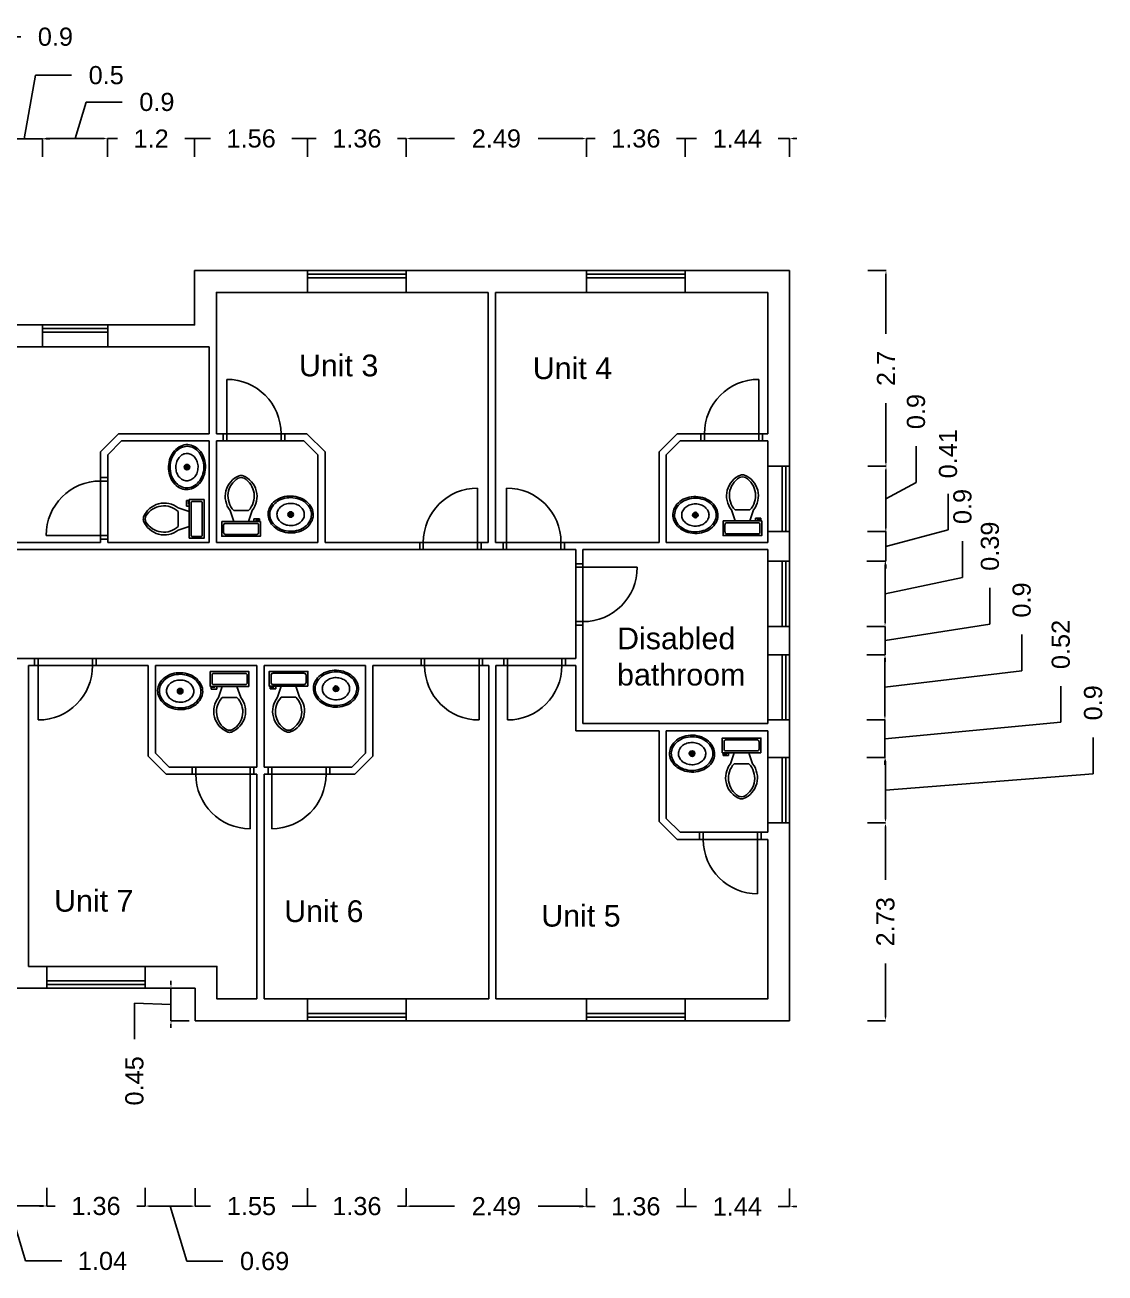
# Model space of a CAD drawing. Header units: millimetres. Extents: x 11228 to 54892, y 17351 to 35530.
# Drawn here: x 39987 to 54892, y 18195 to 35417 of the extents above; entities that cross this region are included whole.
import ezdxf

# ---------------------------------------------------------------- set-up
doc = ezdxf.new("R2010")
doc.units = ezdxf.units.MM
doc.styles.get("Standard").update_dxf_attribs({"font": 'arial.ttf'})
doc.dimstyles.new('ISO-25', dxfattribs={"dimtxt": 250, "dimasz": 50, "dimexe": 1.25, "dimexo": 0, "dimgap": 250, "dimtad": 0, "dimlfac": 0.001, "dimdsep": 46, "dimtxsty": 'Standard', "dimcen": 2.5, "dimadec": 0, "dimazin": 0, "dimtfac": 1, "dimtmove": 1, "dimatfit": 3, "dimfxl": 250, "dimfxlon": 1, "dimarcsym": 0})

# ---------------------------------------------------------------- blocks, each defined once
blk = doc.blocks.new('*U10')
for p, q in [((-800, 100), (-800, 850)), ((-850, 0), (-850, 100)), ((-850, 100), (-800, 100)), ((-800, 0), (-850, 0)), ((-800, 100), (-800, 0)), ((0, 100), (-50, 100)), ((-50, 100), (-50, 0)), ((-50, 0), (0, 0)), ((0, 0), (0, 100))]:
    blk.add_line(p, q)
blk.add_arc((-800, 100), 750, 0, 90)
blk = doc.blocks.new('*U13')
for p, q in [((-50, 100), (-50, 850)), ((-850, 0), (-850, 100)), ((-850, 100), (-800, 100)), ((-800, 0), (-850, 0)), ((-800, 100), (-800, 0)), ((0, 100), (-50, 100)), ((-50, 100), (-50, 0)), ((-50, 0), (0, 0)), ((0, 0), (0, 100))]:
    blk.add_line(p, q)
blk.add_arc((-50, 100), 750, 90, 180)
blk = doc.blocks.new('*U12')
for p, q in [((-50, 100), (-50, 850)), ((-850, 0), (-850, 100)), ((-850, 100), (-800, 100)), ((-800, 0), (-850, 0)), ((-800, 100), (-800, 0)), ((0, 100), (-50, 100)), ((-50, 100), (-50, 0)), ((-50, 0), (0, 0)), ((0, 0), (0, 100))]:
    blk.add_line(p, q)
blk.add_arc((-50, 100), 750, 90, 180)
blk = doc.blocks.new('*U18')
for p, q in [((-850, 100), (-850, 0)), ((-800, 100), (-850, 100)), ((-850, 0), (-800, 0)), ((-800, 0), (-800, 100)), ((-50, 100), (0, 100)), ((-50, 0), (-50, 100)), ((0, 0), (-50, 0)), ((-50, 0), (-50, -750)), ((0, 100), (0, 0))]:
    blk.add_line(p, q)
blk.add_arc((-50, 0), 750, 180, 270)
blk = doc.blocks.new('*U16')
for p, q in [((-850, 100), (-850, 0)), ((-800, 100), (-850, 100)), ((-850, 0), (-800, 0)), ((-800, 0), (-800, 100)), ((-50, 100), (0, 100)), ((-50, 0), (-50, 100)), ((0, 0), (-50, 0)), ((-50, 0), (-50, -750)), ((0, 100), (0, 0))]:
    blk.add_line(p, q)
blk.add_arc((-50, 0), 750, 180, 270)
blk = doc.blocks.new('*U15')
for p, q in [((-850, 100), (-850, 0)), ((-800, 100), (-850, 100)), ((-850, 0), (-800, 0)), ((-800, 0), (-800, 100)), ((-800, 0), (-800, -750)), ((-50, 100), (0, 100)), ((-50, 0), (-50, 100)), ((0, 0), (-50, 0)), ((0, 100), (0, 0))]:
    blk.add_line(p, q)
blk.add_arc((-800, 0), 750, 270, 0)
blk = doc.blocks.new('*U27')
for p, q in [((0, 300), (0, 0)), ((1360, 0), (1360, 300)), ((0, 100), (1360, 100)), ((0, 50), (1360, 50)), ((0, 0), (1360, 0))]:
    blk.add_line(p, q)
blk = doc.blocks.new('*U30')
for p, q in [((-900, 0), (-900, 300)), ((0, 0), (0, 300)), ((-900, 100), (0, 100)), ((-900, 50), (0, 50)), ((-900, 0), (0, 0)), ((0, 100), (0, 0))]:
    blk.add_line(p, q)
blk = doc.blocks.new('*U31')
for p, q in [((0, 50), (0, 350)), ((0, 350), (1360, 350)), ((1360, 350), (1360, 50)), ((0, 300), (1360, 300)), ((0, 250), (1360, 250))]:
    blk.add_line(p, q)
blk = doc.blocks.new('Sink - Oval top')
for p, q in [((-1, 0), (1, 0)), ((0, 1), (0, -1))]:
    blk.add_line(p, q)
at = {"linetype": 'Continuous'}
for points in [[(-12.23, 0.39, 0.117634), (-11.46, -3.36, 0.104469), (-8.88, -6.8, 0.090016), (-5.08, -9.07, 0.08192), (-0.32, -10.02, 0.08192), (4.49, -9.38, 0.090016), (8.42, -7.36, 0.104469), (11.22, -4.09, 0.117634), (12.23, -0.39, 0.117634), (11.46, 3.36, 0.104469), (8.88, 6.8, 0.090016), (5.08, 9.07, 0.08192), (0.32, 10.02, 0.08192), (-4.49, 9.38, 0.090016), (-8.42, 7.36, 0.104469), (-11.22, 4.09, 0.117634)], [(-11.29, 0.16, 0.118622), (-10.52, -3.25, 0.104678), (-8.07, -6.36, 0.089562), (-4.54, -8.37, 0.081185), (-0.13, -9.15, 0.081185), (4.3, -8.49, 0.089562), (7.89, -6.58, 0.104678), (10.42, -3.55, 0.118622), (11.29, -0.16, 0.118622), (10.52, 3.25, 0.104678), (8.07, 6.36, 0.089562), (4.54, 8.37, 0.081185), (0.13, 9.15, 0.081185), (-4.3, 8.49, 0.089562), (-7.89, 6.58, 0.104678), (-10.42, 3.55, 0.118622)], [(-7.42, 0.08, 0.118283), (-6.91, -2.17, 0.104607), (-5.29, -4.21, 0.089718), (-2.97, -5.53, 0.081436), (-0.07, -6.04, 0.081436), (2.84, -5.59, 0.089718), (5.2, -4.33, 0.104607), (6.86, -2.32, 0.118283), (7.42, -0.08, 0.118283), (6.91, 2.17, 0.104607), (5.29, 4.21, 0.089718), (2.97, 5.53, 0.081436), (0.07, 6.04, 0.081436), (-2.84, 5.59, 0.089718), (-5.2, 4.33, 0.104607), (-6.86, 2.32, 0.118283)]]:
    blk.add_lwpolyline(points, format="xyb", close=True, dxfattribs=at)
for radius in [1.5, 1]:
    blk.add_circle((0, 0), radius)
blk = doc.blocks.new('Toilet - top')
for p, q in [((9.5, -6), (9.5, -2)), ((-10, -8.5), (-8, -8.5)), ((-10, -9.5), (-10, -8.5)), ((-7, -9.5), (-10, -9.5)), ((-8, -8.5), (-8, -8)), ((-7, -8), (-7, -9.5)), ((-4, -8), (-6, -14)), ((4, -8), (6, -14)), ((4, -14), (-4, -14))]:
    blk.add_line(p, q)
blk.add_lwpolyline([(10.5, -8), (10.5, 0), (-10.5, 0), (-10.5, -8)], close=True)
for points in [[(-9.5, -2), (-9.5, -6)], [(8.5, -1), (-8.5, -1)], [(-8.5, -7), (8.5, -7)]]:
    blk.add_lwpolyline(points)
for centre, radius, start, end in [((-8.62, -1.88), 0.884, 81.8699, 188.1301), ((-8.62, -6.12), 0.884, 171.8699, 278.1301), ((8.62, -1.88), 0.884, 351.8699, 98.1301), ((8.62, -6.12), 0.884, 261.8699, 8.1301), ((3.52, -21.58), 12.17, 141.46911, 247.97143), ((4.2, -21.82), 11.33, 136.36773, 238.94682), ((-3.52, -21.58), 12.17, 292.02843, 38.53071), ((-4.2, -21.82), 11.33, 301.05301, 43.63209), ((0, -27.88), 4, 245.73182, 294.26817), ((0, -29), 4, 254.86053, 285.13947)]:
    blk.add_arc(centre, radius, start, end)
blk = doc.blocks.new('*D77')
at = {"color": 0, "lineweight": -2, "transparency": 16777216}
for p, q in [((39278, 33845), (39430, 35253)), ((39430, 35253), (39930, 35253)), ((38828, 33595), (38828, 33846)), ((38878, 33845), (39678, 33845)), ((39728, 33595), (39728, 33846))]:
    blk.add_line(p, q, dxfattribs=at)
at = {"color": 0, "transparency": 16777216}
for points in [[(38878, 33853), (38878, 33836), (38828, 33845)], [(39678, 33853), (39678, 33836), (39728, 33845)]]:
    blk.add_solid(points, dxfattribs=at)
at = {"layer": 'Defpoints', "color": 0, "transparency": 16777216}
for p in [(39728, 33845), (38828, 31277), (39728, 31277)]:
    blk.add_point(p, dxfattribs=at)
at = {"color": 0, "transparency": 16777216, "insert": (40407, 35253), "char_height": 250, "attachment_point": 5}
blk.add_mtext('0.9', dxfattribs=at)
blk = doc.blocks.new('*D78')
at = {"color": 0, "lineweight": -2, "transparency": 16777216}
for p, q in [((39978, 33845), (40130, 34723)), ((40130, 34723), (40630, 34723)), ((39678, 33845), (39628, 33845)), ((39728, 33595), (39728, 33846)), ((39728, 33845), (40228, 33845)), ((39728, 33845), (40228, 33845)), ((40228, 33595), (40228, 33846)), ((40278, 33845), (40328, 33845))]:
    blk.add_line(p, q, dxfattribs=at)
at = {"color": 0, "transparency": 16777216}
for points in [[(39678, 33853), (39678, 33836), (39728, 33845)], [(40278, 33853), (40278, 33836), (40228, 33845)]]:
    blk.add_solid(points, dxfattribs=at)
at = {"layer": 'Defpoints', "color": 0, "transparency": 16777216}
for p in [(40228, 33845), (39728, 31277), (40228, 31277)]:
    blk.add_point(p, dxfattribs=at)
at = {"color": 0, "transparency": 16777216, "insert": (41108, 34723), "char_height": 250, "attachment_point": 5}
blk.add_mtext('0.5', dxfattribs=at)
blk = doc.blocks.new('*D79')
at = {"color": 0, "lineweight": -2, "transparency": 16777216}
for p, q in [((40678, 33849), (40830, 34353)), ((40830, 34353), (41330, 34353)), ((40228, 33599), (40228, 33850)), ((40278, 33849), (41078, 33849)), ((41128, 33599), (41128, 33850))]:
    blk.add_line(p, q, dxfattribs=at)
at = {"color": 0, "transparency": 16777216}
for points in [[(40278, 33857), (40278, 33840), (40228, 33849)], [(41078, 33857), (41078, 33840), (41128, 33849)]]:
    blk.add_solid(points, dxfattribs=at)
at = {"layer": 'Defpoints', "color": 0, "transparency": 16777216}
for p in [(41128, 33849), (40228, 31277), (41128, 31277)]:
    blk.add_point(p, dxfattribs=at)
at = {"color": 0, "transparency": 16777216, "insert": (41807, 34353), "char_height": 250, "attachment_point": 5}
blk.add_mtext('0.9', dxfattribs=at)
blk = doc.blocks.new('*D80')
at = {"color": 0, "lineweight": -2, "transparency": 16777216}
for p, q in [((41078, 33849), (41028, 33849)), ((41128, 33599), (41128, 33850)), ((41128, 33849), (41264, 33849)), ((42328, 33849), (42193, 33849)), ((42328, 33599), (42328, 33850)), ((42378, 33849), (42428, 33849))]:
    blk.add_line(p, q, dxfattribs=at)
at = {"color": 0, "transparency": 16777216}
for points in [[(41078, 33857), (41078, 33840), (41128, 33849)], [(42378, 33857), (42378, 33840), (42328, 33849)]]:
    blk.add_solid(points, dxfattribs=at)
at = {"layer": 'Defpoints', "color": 0, "transparency": 16777216}
for p in [(42328, 33849), (41128, 31277), (42328, 31277)]:
    blk.add_point(p, dxfattribs=at)
at = {"color": 0, "transparency": 16777216, "insert": (41728, 33849), "char_height": 250, "attachment_point": 5}
blk.add_mtext('1.2', dxfattribs=at)
blk = doc.blocks.new('*D81')
at = {"color": 0, "lineweight": -2, "transparency": 16777216}
for p, q in [((42278, 33849), (42228, 33849)), ((42328, 33599), (42328, 33850)), ((42328, 33849), (42545, 33849)), ((43887, 33849), (43670, 33849)), ((43887, 33599), (43887, 33850)), ((43937, 33849), (43987, 33849))]:
    blk.add_line(p, q, dxfattribs=at)
at = {"color": 0, "transparency": 16777216}
for points in [[(42278, 33857), (42278, 33840), (42328, 33849)], [(43937, 33857), (43937, 33840), (43887, 33849)]]:
    blk.add_solid(points, dxfattribs=at)
at = {"layer": 'Defpoints', "color": 0, "transparency": 16777216}
for p in [(43887, 33849), (42328, 32027), (43887, 32027)]:
    blk.add_point(p, dxfattribs=at)
at = {"color": 0, "transparency": 16777216, "insert": (43108, 33849), "char_height": 250, "attachment_point": 5}
blk.add_mtext('1.56', dxfattribs=at)
blk = doc.blocks.new('*D82')
at = {"color": 0, "lineweight": -2, "transparency": 16777216}
for p, q in [((43837, 33849), (43787, 33849)), ((43887, 33599), (43887, 33850)), ((43887, 33849), (44004, 33849)), ((45247, 33849), (45130, 33849)), ((45247, 33599), (45247, 33850)), ((45297, 33849), (45347, 33849))]:
    blk.add_line(p, q, dxfattribs=at)
at = {"color": 0, "transparency": 16777216}
for points in [[(43837, 33857), (43837, 33840), (43887, 33849)], [(45297, 33857), (45297, 33840), (45247, 33849)]]:
    blk.add_solid(points, dxfattribs=at)
at = {"layer": 'Defpoints', "color": 0, "transparency": 16777216}
for p in [(45247, 33849), (43887, 32027), (45247, 32027)]:
    blk.add_point(p, dxfattribs=at)
at = {"color": 0, "transparency": 16777216, "insert": (44567, 33849), "char_height": 250, "attachment_point": 5}
blk.add_mtext('1.36', dxfattribs=at)
blk = doc.blocks.new('*D83')
at = {"color": 0, "lineweight": -2, "transparency": 16777216}
for p, q in [((45247, 33599), (45247, 33850)), ((45297, 33849), (45915, 33849)), ((47687, 33849), (47069, 33849)), ((47737, 33599), (47737, 33850))]:
    blk.add_line(p, q, dxfattribs=at)
at = {"color": 0, "transparency": 16777216}
for points in [[(45297, 33857), (45297, 33840), (45247, 33849)], [(47687, 33857), (47687, 33840), (47737, 33849)]]:
    blk.add_solid(points, dxfattribs=at)
at = {"layer": 'Defpoints', "color": 0, "transparency": 16777216}
for p in [(47737, 33849), (45247, 32027), (47737, 32027)]:
    blk.add_point(p, dxfattribs=at)
at = {"color": 0, "transparency": 16777216, "insert": (46492, 33849), "char_height": 250, "attachment_point": 5}
blk.add_mtext('2.49', dxfattribs=at)
blk = doc.blocks.new('*D84')
at = {"color": 0, "lineweight": -2, "transparency": 16777216}
for p, q in [((47687, 33849), (47637, 33849)), ((47737, 33599), (47737, 33850)), ((47737, 33849), (47854, 33849)), ((49097, 33849), (48980, 33849)), ((49097, 33599), (49097, 33850)), ((49147, 33849), (49197, 33849))]:
    blk.add_line(p, q, dxfattribs=at)
at = {"color": 0, "transparency": 16777216}
for points in [[(47687, 33857), (47687, 33840), (47737, 33849)], [(49147, 33857), (49147, 33840), (49097, 33849)]]:
    blk.add_solid(points, dxfattribs=at)
at = {"layer": 'Defpoints', "color": 0, "transparency": 16777216}
for p in [(49097, 33849), (47737, 32027), (49097, 32027)]:
    blk.add_point(p, dxfattribs=at)
at = {"color": 0, "transparency": 16777216, "insert": (48417, 33849), "char_height": 250, "attachment_point": 5}
blk.add_mtext('1.36', dxfattribs=at)
blk = doc.blocks.new('*D85')
at = {"color": 0, "lineweight": -2, "transparency": 16777216}
for p, q in [((49047, 33849), (48997, 33849)), ((49097, 33599), (49097, 33850)), ((49097, 33849), (49254, 33849)), ((50537, 33849), (50379, 33849)), ((50537, 33599), (50537, 33850)), ((50587, 33849), (50637, 33849))]:
    blk.add_line(p, q, dxfattribs=at)
at = {"color": 0, "transparency": 16777216}
for points in [[(49047, 33857), (49047, 33840), (49097, 33849)], [(50587, 33857), (50587, 33840), (50537, 33849)]]:
    blk.add_solid(points, dxfattribs=at)
at = {"layer": 'Defpoints', "color": 0, "transparency": 16777216}
for p in [(50537, 33849), (49097, 32027), (50537, 32027)]:
    blk.add_point(p, dxfattribs=at)
at = {"color": 0, "transparency": 16777216, "insert": (49817, 33849), "char_height": 250, "attachment_point": 5}
blk.add_mtext('1.44', dxfattribs=at)
blk = doc.blocks.new('*D106')
at = {"color": 0, "lineweight": -2, "transparency": 16777216}
for p, q in [((39247, 19371), (39247, 19119)), ((40287, 19371), (40287, 19119)), ((39297, 19121), (40237, 19121)), ((39767, 19121), (39994, 18361)), ((39994, 18361), (40494, 18361))]:
    blk.add_line(p, q, dxfattribs=at)
at = {"color": 0, "transparency": 16777216}
for points in [[(39297, 19129), (39297, 19112), (39247, 19121)], [(40237, 19129), (40237, 19112), (40287, 19121)]]:
    blk.add_solid(points, dxfattribs=at)
at = {"layer": 'Defpoints', "color": 0, "transparency": 16777216}
for p in [(39247, 22127), (40287, 22127), (40287, 19121)]:
    blk.add_point(p, dxfattribs=at)
at = {"color": 0, "transparency": 16777216, "insert": (41057, 18361), "char_height": 250, "attachment_point": 5}
blk.add_mtext('1.04', dxfattribs=at)
blk = doc.blocks.new('*D107')
at = {"color": 0, "lineweight": -2, "transparency": 16777216}
for p, q in [((40287, 19369), (40287, 19118)), ((41647, 19369), (41647, 19118)), ((40237, 19119), (40187, 19119)), ((40287, 19119), (40404, 19119)), ((41647, 19119), (41530, 19119)), ((41697, 19119), (41747, 19119))]:
    blk.add_line(p, q, dxfattribs=at)
at = {"color": 0, "transparency": 16777216}
for points in [[(40237, 19128), (40237, 19111), (40287, 19119)], [(41697, 19128), (41697, 19111), (41647, 19119)]]:
    blk.add_solid(points, dxfattribs=at)
at = {"layer": 'Defpoints', "color": 0, "transparency": 16777216}
for p in [(40287, 22127), (41647, 22127), (41647, 19119)]:
    blk.add_point(p, dxfattribs=at)
at = {"color": 0, "transparency": 16777216, "insert": (40967, 19119), "char_height": 250, "attachment_point": 5}
blk.add_mtext('1.36', dxfattribs=at)
blk = doc.blocks.new('*D108')
at = {"color": 0, "lineweight": -2, "transparency": 16777216}
for p, q in [((41647, 19368), (41647, 19117)), ((42337, 19368), (42337, 19117)), ((41697, 19118), (42287, 19118)), ((41992, 19118), (42219, 18359)), ((42219, 18359), (42719, 18359))]:
    blk.add_line(p, q, dxfattribs=at)
at = {"color": 0, "transparency": 16777216}
for points in [[(41697, 19126), (41697, 19110), (41647, 19118)], [(42287, 19126), (42287, 19110), (42337, 19118)]]:
    blk.add_solid(points, dxfattribs=at)
at = {"layer": 'Defpoints', "color": 0, "transparency": 16777216}
for p in [(41647, 22127), (42337, 22127), (42337, 19118)]:
    blk.add_point(p, dxfattribs=at)
at = {"color": 0, "transparency": 16777216, "insert": (43294, 18359), "char_height": 250, "attachment_point": 5}
blk.add_mtext('0.69', dxfattribs=at)
blk = doc.blocks.new('*D109')
at = {"color": 0, "lineweight": -2, "transparency": 16777216}
for p, q in [((42337, 19368), (42337, 19117)), ((43887, 19368), (43887, 19117)), ((42287, 19118), (42237, 19118)), ((42337, 19118), (42548, 19118)), ((43887, 19118), (43676, 19118)), ((43937, 19118), (43987, 19118))]:
    blk.add_line(p, q, dxfattribs=at)
at = {"color": 0, "transparency": 16777216}
for points in [[(42287, 19126), (42287, 19110), (42337, 19118)], [(43937, 19126), (43937, 19110), (43887, 19118)]]:
    blk.add_solid(points, dxfattribs=at)
at = {"layer": 'Defpoints', "color": 0, "transparency": 16777216}
for p in [(42337, 21677), (43887, 21677), (43887, 19118)]:
    blk.add_point(p, dxfattribs=at)
at = {"color": 0, "transparency": 16777216, "insert": (43112, 19118), "char_height": 250, "attachment_point": 5}
blk.add_mtext('1.55', dxfattribs=at)
blk = doc.blocks.new('*D110')
at = {"color": 0, "lineweight": -2, "transparency": 16777216}
for p, q in [((42002, 22177), (42002, 22227)), ((42252, 22127), (42001, 22127)), ((42002, 21677), (42002, 22127)), ((42002, 21677), (42002, 22127)), ((42002, 21902), (41498, 21921)), ((41498, 21921), (41498, 21421)), ((42252, 21677), (42001, 21677)), ((42002, 21627), (42002, 21577))]:
    blk.add_line(p, q, dxfattribs=at)
at = {"color": 0, "transparency": 16777216}
for points in [[(41994, 22177), (42010, 22177), (42002, 22127)], [(41994, 21627), (42010, 21627), (42002, 21677)]]:
    blk.add_solid(points, dxfattribs=at)
at = {"layer": 'Defpoints', "color": 0, "transparency": 16777216}
for p in [(42002, 22127), (42337, 22127), (42337, 21677)]:
    blk.add_point(p, dxfattribs=at)
at = {"color": 0, "transparency": 16777216, "insert": (41498, 20846), "char_height": 250, "attachment_point": 5, "rotation": 90}
blk.add_mtext('0.45', dxfattribs=at)
blk = doc.blocks.new('*D111')
at = {"color": 0, "lineweight": -2, "transparency": 16777216}
for p, q in [((43887, 19367), (43887, 19116)), ((45247, 19367), (45247, 19116)), ((43837, 19117), (43787, 19117)), ((43887, 19117), (44004, 19117)), ((45247, 19117), (45130, 19117)), ((45297, 19117), (45347, 19117))]:
    blk.add_line(p, q, dxfattribs=at)
at = {"color": 0, "transparency": 16777216}
for points in [[(43837, 19125), (43837, 19108), (43887, 19117)], [(45297, 19125), (45297, 19108), (45247, 19117)]]:
    blk.add_solid(points, dxfattribs=at)
at = {"layer": 'Defpoints', "color": 0, "transparency": 16777216}
for p in [(43887, 21677), (45247, 21677), (45247, 19117)]:
    blk.add_point(p, dxfattribs=at)
at = {"color": 0, "transparency": 16777216, "insert": (44567, 19117), "char_height": 250, "attachment_point": 5}
blk.add_mtext('1.36', dxfattribs=at)
blk = doc.blocks.new('*D112')
at = {"color": 0, "lineweight": -2, "transparency": 16777216}
for p, q in [((45247, 19366), (45247, 19114)), ((47737, 19366), (47737, 19114)), ((45297, 19116), (45915, 19116)), ((47687, 19116), (47069, 19116))]:
    blk.add_line(p, q, dxfattribs=at)
at = {"color": 0, "transparency": 16777216}
for points in [[(45297, 19124), (45297, 19107), (45247, 19116)], [(47687, 19124), (47687, 19107), (47737, 19116)]]:
    blk.add_solid(points, dxfattribs=at)
at = {"layer": 'Defpoints', "color": 0, "transparency": 16777216}
for p in [(45247, 21677), (47737, 21677), (47737, 19116)]:
    blk.add_point(p, dxfattribs=at)
at = {"color": 0, "transparency": 16777216, "insert": (46492, 19116), "char_height": 250, "attachment_point": 5}
blk.add_mtext('2.49', dxfattribs=at)
blk = doc.blocks.new('*D113')
at = {"color": 0, "lineweight": -2, "transparency": 16777216}
for p, q in [((47737, 19364), (47737, 19113)), ((49097, 19364), (49097, 19113)), ((47687, 19114), (47637, 19114)), ((47737, 19114), (47854, 19114)), ((49097, 19114), (48980, 19114)), ((49147, 19114), (49197, 19114))]:
    blk.add_line(p, q, dxfattribs=at)
at = {"color": 0, "transparency": 16777216}
for points in [[(47687, 19123), (47687, 19106), (47737, 19114)], [(49147, 19123), (49147, 19106), (49097, 19114)]]:
    blk.add_solid(points, dxfattribs=at)
at = {"layer": 'Defpoints', "color": 0, "transparency": 16777216}
for p in [(47737, 21677), (49097, 21677), (49097, 19114)]:
    blk.add_point(p, dxfattribs=at)
at = {"color": 0, "transparency": 16777216, "insert": (48417, 19114), "char_height": 250, "attachment_point": 5}
blk.add_mtext('1.36', dxfattribs=at)
blk = doc.blocks.new('*D114')
at = {"color": 0, "lineweight": -2, "transparency": 16777216}
for p, q in [((49097, 19363), (49097, 19112)), ((50537, 19363), (50537, 19112)), ((49047, 19113), (48997, 19113)), ((49097, 19113), (49254, 19113)), ((50537, 19113), (50379, 19113)), ((50587, 19113), (50637, 19113))]:
    blk.add_line(p, q, dxfattribs=at)
at = {"color": 0, "transparency": 16777216}
for points in [[(49047, 19121), (49047, 19105), (49097, 19113)], [(50587, 19121), (50587, 19105), (50537, 19113)]]:
    blk.add_solid(points, dxfattribs=at)
at = {"layer": 'Defpoints', "color": 0, "transparency": 16777216}
for p in [(49097, 21677), (50537, 21677), (50537, 19113)]:
    blk.add_point(p, dxfattribs=at)
at = {"color": 0, "transparency": 16777216, "insert": (49817, 19113), "char_height": 250, "attachment_point": 5}
blk.add_mtext('1.44', dxfattribs=at)
blk = doc.blocks.new('*D115')
at = {"color": 0, "lineweight": -2, "transparency": 16777216}
for p, q in [((51612, 24407), (51863, 24407)), ((51862, 24357), (51862, 23619)), ((51862, 21727), (51862, 22465)), ((51612, 21677), (51863, 21677))]:
    blk.add_line(p, q, dxfattribs=at)
at = {"color": 0, "transparency": 16777216}
for points in [[(51854, 24357), (51870, 24357), (51862, 24407)], [(51854, 21727), (51870, 21727), (51862, 21677)]]:
    blk.add_solid(points, dxfattribs=at)
at = {"layer": 'Defpoints', "color": 0, "transparency": 16777216}
for p in [(50537, 24407), (51862, 24407), (50537, 21677)]:
    blk.add_point(p, dxfattribs=at)
at = {"color": 0, "transparency": 16777216, "insert": (51862, 23042), "char_height": 250, "attachment_point": 5, "rotation": 90}
blk.add_mtext('2.73', dxfattribs=at)
blk = doc.blocks.new('*D116')
at = {"color": 0, "lineweight": -2, "transparency": 16777216}
for p, q in [((54728, 25085), (54728, 25585)), ((51612, 25307), (51863, 25307)), ((51862, 24457), (51862, 25257)), ((51862, 24857), (54728, 25085)), ((51612, 24407), (51863, 24407))]:
    blk.add_line(p, q, dxfattribs=at)
at = {"color": 0, "transparency": 16777216}
for points in [[(51854, 25257), (51870, 25257), (51862, 25307)], [(51854, 24457), (51870, 24457), (51862, 24407)]]:
    blk.add_solid(points, dxfattribs=at)
at = {"layer": 'Defpoints', "color": 0, "transparency": 16777216}
for p in [(50537, 25307), (51862, 25307), (50537, 24407)]:
    blk.add_point(p, dxfattribs=at)
at = {"color": 0, "transparency": 16777216, "insert": (54728, 26063), "char_height": 250, "attachment_point": 5, "rotation": 90}
blk.add_mtext('0.9', dxfattribs=at)
blk = doc.blocks.new('*D117')
at = {"color": 0, "lineweight": -2, "transparency": 16777216}
for p, q in [((54282, 25795), (54282, 26295)), ((51854, 25877), (51854, 25927)), ((51604, 25827), (51855, 25827)), ((51854, 25307), (51854, 25827)), ((51854, 25307), (51854, 25827)), ((51854, 25567), (54282, 25795)), ((51604, 25307), (51855, 25307)), ((51854, 25257), (51854, 25207))]:
    blk.add_line(p, q, dxfattribs=at)
at = {"color": 0, "transparency": 16777216}
for points in [[(51845, 25877), (51862, 25877), (51854, 25827)], [(51845, 25257), (51862, 25257), (51854, 25307)]]:
    blk.add_solid(points, dxfattribs=at)
at = {"layer": 'Defpoints', "color": 0, "transparency": 16777216}
for p in [(50537, 25827), (51854, 25827), (50537, 25307)]:
    blk.add_point(p, dxfattribs=at)
at = {"color": 0, "transparency": 16777216, "insert": (54282, 26868), "char_height": 250, "attachment_point": 5, "rotation": 90}
blk.add_mtext('0.52', dxfattribs=at)
blk = doc.blocks.new('*D118')
at = {"color": 0, "lineweight": -2, "transparency": 16777216}
for p, q in [((53742, 26504), (53742, 27004)), ((51605, 26727), (51856, 26727)), ((51855, 25877), (51855, 26677)), ((51855, 26277), (53742, 26504)), ((51605, 25827), (51856, 25827))]:
    blk.add_line(p, q, dxfattribs=at)
at = {"color": 0, "transparency": 16777216}
for points in [[(51847, 26677), (51863, 26677), (51855, 26727)], [(51847, 25877), (51863, 25877), (51855, 25827)]]:
    blk.add_solid(points, dxfattribs=at)
at = {"layer": 'Defpoints', "color": 0, "transparency": 16777216}
for p in [(50537, 26727), (51855, 26727), (50537, 25827)]:
    blk.add_point(p, dxfattribs=at)
at = {"color": 0, "transparency": 16777216, "insert": (53742, 27482), "char_height": 250, "attachment_point": 5, "rotation": 90}
blk.add_mtext('0.9', dxfattribs=at)
blk = doc.blocks.new('*D119')
at = {"color": 0, "lineweight": -2, "transparency": 16777216}
for p, q in [((53304, 27149), (53304, 27649)), ((51856, 27167), (51856, 27217)), ((51606, 27117), (51857, 27117)), ((51856, 26922), (53304, 27149)), ((51856, 26727), (51856, 27117)), ((51856, 26727), (51856, 27117)), ((51606, 26727), (51857, 26727)), ((51856, 26677), (51856, 26627))]:
    blk.add_line(p, q, dxfattribs=at)
at = {"color": 0, "transparency": 16777216}
for points in [[(51848, 27167), (51865, 27167), (51856, 27117)], [(51848, 26677), (51865, 26677), (51856, 26727)]]:
    blk.add_solid(points, dxfattribs=at)
at = {"layer": 'Defpoints', "color": 0, "transparency": 16777216}
for p in [(50537, 27117), (51856, 27117), (50537, 26727)]:
    blk.add_point(p, dxfattribs=at)
at = {"color": 0, "transparency": 16777216, "insert": (53304, 28224), "char_height": 250, "attachment_point": 5, "rotation": 90}
blk.add_mtext('0.39', dxfattribs=at)
blk = doc.blocks.new('*D120')
at = {"color": 0, "lineweight": -2, "transparency": 16777216}
for p, q in [((52925, 27794), (52925, 28294)), ((51606, 28017), (51857, 28017)), ((51856, 27167), (51856, 27967)), ((51856, 27567), (52925, 27794)), ((51606, 27117), (51857, 27117))]:
    blk.add_line(p, q, dxfattribs=at)
at = {"color": 0, "transparency": 16777216}
for points in [[(51848, 27967), (51865, 27967), (51856, 28017)], [(51848, 27167), (51865, 27167), (51856, 27117)]]:
    blk.add_solid(points, dxfattribs=at)
at = {"layer": 'Defpoints', "color": 0, "transparency": 16777216}
for p in [(50537, 28017), (51856, 28017), (50537, 27117)]:
    blk.add_point(p, dxfattribs=at)
at = {"color": 0, "transparency": 16777216, "insert": (52925, 28772), "char_height": 250, "attachment_point": 5, "rotation": 90}
blk.add_mtext('0.9', dxfattribs=at)
blk = doc.blocks.new('*D121')
at = {"color": 0, "lineweight": -2, "transparency": 16777216}
for p, q in [((52726, 28449), (52726, 28949)), ((51615, 28427), (51866, 28427)), ((51865, 28477), (51865, 28527)), ((51865, 28222), (52726, 28449)), ((51865, 28017), (51865, 28427)), ((51865, 28017), (51865, 28427)), ((51615, 28017), (51866, 28017)), ((51865, 27967), (51865, 27917))]:
    blk.add_line(p, q, dxfattribs=at)
at = {"color": 0, "transparency": 16777216}
for points in [[(51856, 28477), (51873, 28477), (51865, 28427)], [(51856, 27967), (51873, 27967), (51865, 28017)]]:
    blk.add_solid(points, dxfattribs=at)
at = {"layer": 'Defpoints', "color": 0, "transparency": 16777216}
for p in [(50537, 28427), (51865, 28427), (50537, 28017)]:
    blk.add_point(p, dxfattribs=at)
at = {"color": 0, "transparency": 16777216, "insert": (52726, 29500), "char_height": 250, "attachment_point": 5, "rotation": 90}
blk.add_mtext('0.41', dxfattribs=at)
blk = doc.blocks.new('*D122')
at = {"color": 0, "lineweight": -2, "transparency": 16777216}
for p, q in [((52284, 29104), (52284, 29604)), ((51619, 29327), (51870, 29327)), ((51869, 28477), (51869, 29277)), ((51869, 28877), (52284, 29104)), ((51619, 28427), (51870, 28427))]:
    blk.add_line(p, q, dxfattribs=at)
at = {"color": 0, "transparency": 16777216}
for points in [[(51860, 29277), (51877, 29277), (51869, 29327)], [(51860, 28477), (51877, 28477), (51869, 28427)]]:
    blk.add_solid(points, dxfattribs=at)
at = {"layer": 'Defpoints', "color": 0, "transparency": 16777216}
for p in [(50537, 29327), (51869, 29327), (50537, 28427)]:
    blk.add_point(p, dxfattribs=at)
at = {"color": 0, "transparency": 16777216, "insert": (52284, 30082), "char_height": 250, "attachment_point": 5, "rotation": 90}
blk.add_mtext('0.9', dxfattribs=at)
blk = doc.blocks.new('*D123')
at = {"color": 0, "lineweight": -2, "transparency": 16777216}
for p, q in [((51619, 32027), (51870, 32027)), ((51869, 31977), (51869, 31156)), ((51869, 29377), (51869, 30197)), ((51619, 29327), (51870, 29327))]:
    blk.add_line(p, q, dxfattribs=at)
at = {"color": 0, "transparency": 16777216}
for points in [[(51860, 31977), (51877, 31977), (51869, 32027)], [(51860, 29377), (51877, 29377), (51869, 29327)]]:
    blk.add_solid(points, dxfattribs=at)
at = {"layer": 'Defpoints', "color": 0, "transparency": 16777216}
for p in [(50533, 32027), (51869, 32027), (50537, 29327)]:
    blk.add_point(p, dxfattribs=at)
at = {"color": 0, "transparency": 16777216, "insert": (51869, 30677), "char_height": 250, "attachment_point": 5, "rotation": 90}
blk.add_mtext('2.7', dxfattribs=at)

msp = doc.modelspace()

# ---------------------------------------------------------------- linework, layer by layer
for p, q in [((47736.694, 32026.55), (45246.694, 32026.55)), ((49096.694, 32026.55), (47736.694, 32026.55)), ((50536.694, 32026.55), (49096.694, 32026.55)), ((50536.694, 32026.55), (50536.694, 21676.55)), ((46378.494, 31726.55), (46378.494, 28276.55)), ((46478.494, 31726.55), (46478.494, 28276.55)), ((40228.494, 31276.55), (39728.494, 31276.55)), ((41128.494, 31276.55), (40228.494, 31276.55)), ((42328.494, 31276.55), (41128.494, 31276.55)), ((42528.494, 30976.55), (42528.494, 29776.55)), ((42628.494, 30976.55), (42628.494, 29776.55)), ((41028.494, 29526.55), (41278.494, 29776.55)), ((41128.494, 29485.129), (41319.915, 29676.55)), ((41278.494, 29776.55), (42528.494, 29776.55)), ((41319.915, 29676.55), (42528.494, 29676.55)), ((42528.494, 29676.55), (42528.494, 28276.55)), ((42628.494, 29776.55), (43878.494, 29776.55)), ((42628.494, 29676.55), (43837.072, 29676.55)), ((42628.494, 29676.55), (42628.494, 28276.55)), ((43837.072, 29676.55), (44028.494, 29485.129)), ((43878.494, 29776.55), (44128.494, 29526.55)), ((46378.494, 28276.55), (46378.494, 29776.55)), ((48736.694, 29526.55), (48986.694, 29776.55)), ((48836.694, 29485.129), (49028.115, 29676.55)), ((48986.694, 29776.55), (50236.694, 29776.55)), ((49028.115, 29676.55), (50236.694, 29676.55)), ((41028.494, 28276.55), (41028.494, 29526.55)), ((41128.494, 28276.55), (41128.494, 29485.129)), ((44028.494, 29485.129), (44028.494, 28276.55)), ((44128.494, 29526.55), (44128.494, 28276.55)), ((48736.694, 28276.55), (48736.694, 29526.55)), ((48836.694, 28276.55), (48836.694, 29485.129)), ((50536.694, 28016.55), (50536.694, 28426.55)), ((37428.494, 28276.55), (41028.494, 28276.55)), ((41128.494, 28276.55), (42528.494, 28276.55)), ((42628.494, 28276.55), (44028.494, 28276.55)), ((44128.494, 28276.55), (46378.494, 28276.55)), ((46478.494, 28276.55), (48736.694, 28276.55)), ((48836.694, 28276.55), (50236.694, 28276.55)), ((25928.494, 28176.55), (47586.694, 28176.55)), ((47586.694, 28176.55), (47586.694, 26676.55)), ((47686.694, 28176.55), (47686.694, 25776.55)), ((47686.694, 28176.55), (50236.694, 28176.55)), ((50536.694, 27116.55), (50536.694, 28016.55)), ((50536.694, 26726.55), (50536.694, 27116.55)), ((50536.694, 25826.55), (50536.694, 26726.55)), ((34986.694, 26676.55), (47586.694, 26676.55)), ((40036.694, 26576.55), (40036.694, 22426.55)), ((40036.694, 26576.55), (41686.694, 26576.55)), ((41686.694, 25326.55), (41686.694, 26576.55)), ((41786.694, 25367.971), (41786.694, 26576.55)), ((41786.694, 26576.55), (43186.694, 26576.55)), ((43186.694, 26576.55), (43186.694, 25176.55)), ((43186.694, 26576.55), (43186.694, 25176.55)), ((43286.694, 26576.55), (43286.694, 25176.55)), ((43286.694, 26576.55), (44686.694, 26576.55)), ((44686.694, 26576.55), (44686.694, 25367.971)), ((44786.694, 26576.55), (44786.694, 25326.55)), ((44786.694, 26576.55), (46386.694, 26576.55)), ((46386.694, 26576.55), (46386.694, 21976.55)), ((46386.694, 26576.55), (46386.694, 25076.55)), ((46486.694, 26576.55), (46486.694, 21976.55)), ((46486.694, 26576.55), (47586.694, 26576.55)), ((47586.694, 26576.55), (47586.694, 25676.55)), ((47586.694, 25676.55), (48736.694, 25676.55)), ((47686.694, 25776.55), (50236.694, 25776.55)), ((48736.694, 24426.55), (48736.694, 25676.55)), ((48836.694, 24467.971), (48836.694, 25676.55)), ((48836.694, 25676.55), (50236.694, 25676.55)), ((50536.694, 25126.55), (50536.694, 25826.55)), ((41936.694, 25076.55), (41686.694, 25326.55)), ((41978.115, 25176.55), (41786.694, 25367.971)), ((44686.694, 25367.971), (44495.272, 25176.55)), ((44786.694, 25326.55), (44536.694, 25076.55)), ((43186.694, 25176.55), (41978.115, 25176.55)), ((44495.272, 25176.55), (43286.694, 25176.55)), ((43186.694, 25076.55), (41936.694, 25076.55)), ((43186.694, 25076.55), (43186.694, 21976.55)), ((44536.694, 25076.55), (43286.694, 25076.55)), ((43286.694, 25076.55), (43286.694, 21976.55)), ((50536.694, 24226.55), (50536.694, 25126.55)), ((49028.115, 24276.55), (48836.694, 24467.971)), ((48986.694, 24176.55), (48736.694, 24426.55)), ((50236.694, 24176.55), (48986.694, 24176.55)), ((50236.694, 24276.55), (49028.115, 24276.55)), ((50536.694, 21676.55), (50536.694, 24226.55)), ((42336.694, 22126.55), (35866.694, 22126.55)), ((42336.694, 22126.55), (41646.694, 22126.55)), ((42336.694, 21676.55), (42336.694, 22126.55)), ((50536.694, 21676.55), (42336.694, 21676.55)), ((42336.694, 21676.55), (43886.694, 21676.55)), ((43886.694, 21676.55), (45246.694, 21676.55)), ((45246.694, 21676.55), (47736.694, 21676.55))]:
    msp.add_line(p, q)
for points in [[(50536.694, 32026.55), (50528.494, 32026.55), (42328.494, 32026.55), (42328.494, 31276.55), (37628.494, 31276.55), (37628.494, 32026.55), (28428.494, 32026.55), (28428.494, 31276.55), (23728.494, 31276.55), (23728.494, 33176.55), (15528.494, 33176.55), (15528.494, 31276.55), (13928.494, 31276.55)], [(46378.494, 31726.55), (42628.494, 31726.55), (42628.494, 30976.55)], [(50236.694, 31726.55), (46478.494, 31726.55)], [(50236.694, 31726.55), (50236.694, 29776.55)], [(42528.494, 30976.55), (37428.494, 30976.55)], [(50236.694, 29676.55), (50236.694, 28276.55)], [(50236.694, 28176.55), (50236.694, 25776.55)], [(50236.694, 25676.55), (50236.694, 24276.55)], [(50236.694, 24176.55), (50236.694, 21976.55), (46486.694, 21976.55)], [(43186.694, 21976.55), (42636.694, 21976.55), (42636.694, 22426.55), (40036.694, 22426.55)], [(46386.694, 21976.55), (43286.694, 21976.55)]]:
    msp.add_lwpolyline(points)

# ---------------------------------------------------------------- block references
for name, p in [('*U31', (43886.694, 31676.55)), ('*U31', (47736.694, 31676.55)), ('*U10', (43571.244, 29676.55)), ('*U13', (50163.278, 29676.55)), ('*U12', (46284.021, 28176.55)), ('*U15', (40969.874, 26576.55)), ('*U16', (46302.643, 26576.55)), ('*U16', (43144.162, 25076.55)), ('*U18', (50147.58, 24176.55)), ('*U27', (40286.694, 22126.55)), ('*U27', (43886.694, 21676.55)), ('*U27', (47736.694, 21676.55))]:
    msp.add_blockref(name, p)
for name, p, rotation in [('*U30', (40228.494, 31276.55), 180), ('*U30', (50536.694, 29326.55), 90), ('*U10', (41128.494, 29173.375), 90), ('*U10', (47586.694, 27133.099), 270), ('*U30', (50536.694, 28016.55), 90), ('*U30', (50536.694, 26726.55), 90), ('*U30', (50536.694, 25307.086), 90)]:
    msp.add_blockref(name, p, dxfattribs=dict(rotation=rotation))
at = {"xscale": 25.4, "yscale": 25.4, "zscale": 25.4}
for name, p, rotation in [('Sink - Oval top', (42222.213, 29315.534), 90), ('Toilet - top', (42969.578, 28361.682), 180), ('Toilet - top', (49888.563, 28369.923), 180), ('Toilet - top', (42457.589, 28599.804), 270)]:
    msp.add_blockref(name, p, dxfattribs=dict(at, rotation=rotation))
at = {"xscale": -1}
for name, p in [('*U12', (46583.78, 28176.55)), ('*U16', (46595.032, 26576.55)), ('*U16', (43342.23, 25076.55))]:
    msp.add_blockref(name, p, dxfattribs=at)
at = {"xscale": 25.4, "yscale": 25.4, "zscale": 25.4}
for name, p in [('Sink - Oval top', (43653.312, 28662.193)), ('Sink - Oval top', (49238.352, 28654.383)), ('Sink - Oval top', (42128.661, 26224.365)), ('Toilet - top', (42811.242, 26493.578)), ('Toilet - top', (43624.662, 26495.482)), ('Sink - Oval top', (44278.622, 26257.566)), ('Sink - Oval top', (49192.799, 25362.306)), ('Toilet - top', (49875.647, 25576.906))]:
    msp.add_blockref(name, p, dxfattribs=at)

# ---------------------------------------------------------------- texts
at = {"char_height": 300, "attachment_point": 1}
for s, width, insert in [('Unit 3', 4410.07809, (43768.16, 30868.044)), ('Unit 4', 4410.07809, (46994.362, 30829.882)), ('Disabled bathroom', 1941.72647, (48158.273, 27102.051)), ('Unit 7', 4410.07809, (40389.087, 23481.22)), ('Unit 6', 4410.07809, (43563.805, 23337.907)), ('Unit 5', 4410.07809, (47112.16, 23275.308))]:
    msp.add_mtext_dynamic_manual_height_columns(s, width=width, gutter_width=12.5, heights=[0], dxfattribs=dict(at, insert=insert))

# ---------------------------------------------------------------- dimensions: what is measured, and where the dimension line sits
for base, p1, p2, picture, middle in [((39728.494, 33844.57), (38828.494, 31276.55), (39728.494, 31276.55), '*D77', (40179.662, 35252.613)), ((40228.494, 33844.57), (39728.494, 31276.55), (40228.494, 31276.55), '*D78', (40879.662, 34723.134))]:
    dim = msp.add_linear_dim(base=base, p1=p1, p2=p2, dimstyle='ISO-25')
    dim.commit()
    dim.dimension.update_dxf_attribs({"geometry": picture, "text_midpoint": middle, "dimtype": 160})
for base, p1, p2, picture, middle in [((41128.494, 33848.736), (40228.494, 31276.55), (41128.494, 31276.55), '*D79', (41579.662, 34352.63)), ((42328.494, 33848.736), (41128.494, 31276.55), (42328.494, 31276.55), '*D80', (41728.494, 33848.736)), ((43886.694, 33848.736), (42328.494, 32026.55), (43886.694, 32026.55), '*D81', (43107.594, 33848.736)), ((45246.694, 33848.736), (43886.694, 32026.55), (45246.694, 32026.55), '*D82', (44566.694, 33848.736)), ((47736.694, 33848.736), (45246.694, 32026.55), (47736.694, 32026.55), '*D83', (46491.694, 33848.736)), ((49096.694, 33848.736), (47736.694, 32026.55), (49096.694, 32026.55), '*D84', (48416.694, 33848.736)), ((50536.694, 33848.736), (49096.694, 32026.55), (50536.694, 32026.55), '*D85', (49816.694, 33848.736)), ((40286.694, 19120.579), (39246.694, 22126.55), (40286.694, 22126.55), '*D106', (40744.448, 18361.399)), ((41646.694, 19119.329), (40286.694, 22126.55), (41646.694, 22126.55), '*D107', (40966.694, 19119.329)), ((42336.694, 19118.079), (41646.694, 22126.55), (42336.694, 22126.55), '*D108', (42969.448, 18358.899)), ((43886.694, 19118.079), (42336.694, 21676.55), (43886.694, 21676.55), '*D109', (43111.694, 19118.079)), ((45246.694, 19116.829), (43886.694, 21676.55), (45246.694, 21676.55), '*D111', (44566.694, 19116.829)), ((47736.694, 19115.579), (45246.694, 21676.55), (47736.694, 21676.55), '*D112', (46491.694, 19115.579)), ((49096.694, 19114.329), (47736.694, 21676.55), (49096.694, 21676.55), '*D113', (48416.694, 19114.329)), ((50536.694, 19113.079), (49096.694, 21676.55), (50536.694, 21676.55), '*D114', (49816.694, 19113.079))]:
    dim = msp.add_linear_dim(base=base, p1=p1, p2=p2, dimstyle='ISO-25')
    dim.commit()
    dim.dimension.update_dxf_attribs({"geometry": picture, "text_midpoint": middle})
for base, p1, p2, picture, middle in [((51868.688, 32026.55), (50536.694, 29326.55), (50532.594, 32026.55), '*D123', (51868.688, 30676.55)), ((51862.021, 24407.086), (50536.694, 21676.55), (50536.694, 24407.086), '*D115', (51862.021, 23041.818))]:
    dim = msp.add_linear_dim(base=base, p1=p1, p2=p2, angle=90, dimstyle='ISO-25')
    dim.commit()
    dim.dimension.update_dxf_attribs({"geometry": picture, "text_midpoint": middle})
for base, p1, p2, picture, middle in [((51868.688, 29326.55), (50536.694, 28426.55), (50536.694, 29326.55), '*D122', (52284.374, 29854.304)), ((51864.521, 28426.55), (50536.694, 28016.55), (50536.694, 28426.55), '*D121', (52726.019, 29199.304)), ((51856.188, 28016.55), (50536.694, 27116.55), (50536.694, 28016.55), '*D120', (52925.252, 28544.304)), ((51856.188, 27116.55), (50536.694, 26726.55), (50536.694, 27116.55), '*D119', (53304.352, 27899.381)), ((51854.938, 26726.55), (50536.694, 25826.55), (50536.694, 26726.55), '*D118', (53741.681, 27254.304)), ((51853.688, 25826.55), (50536.694, 25307.086), (50536.694, 25826.55), '*D117', (54281.894, 26544.572)), ((51862.021, 25307.086), (50536.694, 24407.086), (50536.694, 25307.086), '*D116', (54727.794, 25834.84)), ((42002.154, 22126.55), (42336.694, 21676.55), (42336.694, 22126.55), '*D110', (41498.261, 21171.384))]:
    dim = msp.add_linear_dim(base=base, p1=p1, p2=p2, angle=90, dimstyle='ISO-25')
    dim.commit()
    dim.dimension.update_dxf_attribs({"geometry": picture, "text_midpoint": middle, "dimtype": 160})

doc.saveas('drawing.dxf')
